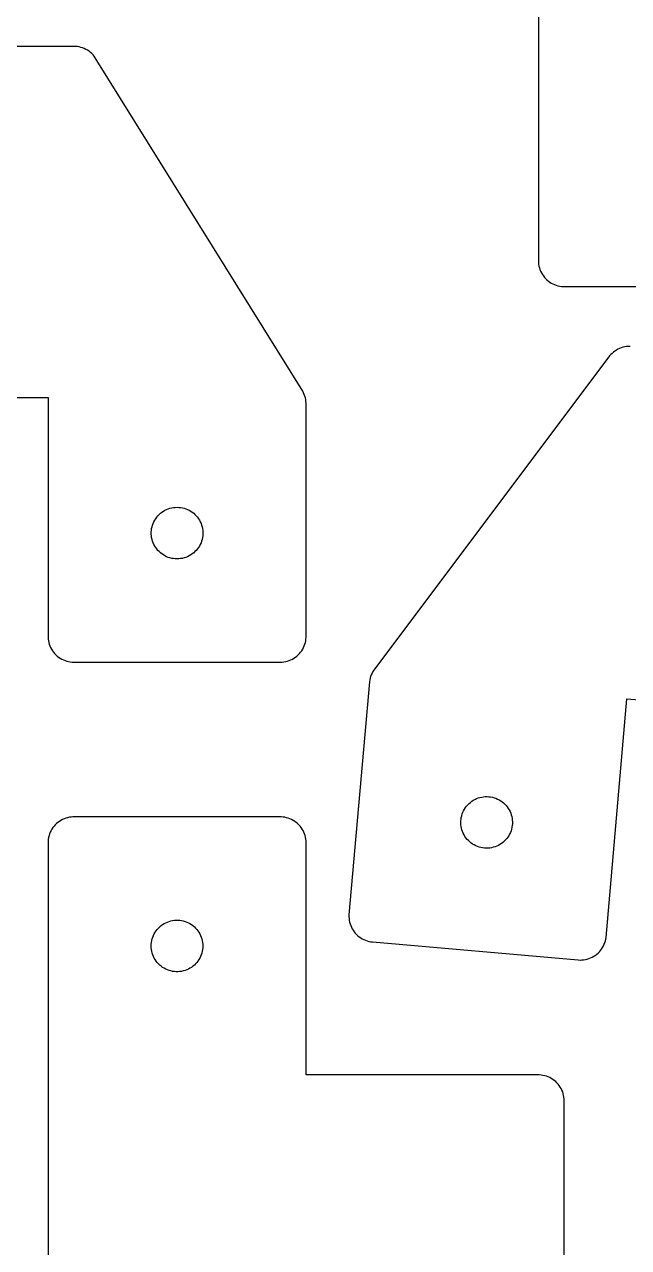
# Model space of a CAD drawing. Header units: metres. Extents: x 5 to 310, y 5 to 324.
# Drawn here: x 213.2 to 260, y 69.1 to 163.9 of the extents above; entities that cross this region are included whole.
import ezdxf

# ---------------------------------------------------------------- set-up
doc = ezdxf.new("R2010")
doc.units = ezdxf.units.M

msp = doc.modelspace()

# ---------------------------------------------------------------- linework, layer by layer
for p, q in [((253, 176.5), (253, 145.61)), ((217, 162.225), (175, 162.225)), ((217.14, 162.22), (217, 162.225)), ((217.278, 162.206), (217.14, 162.22)), ((217.416, 162.181), (217.278, 162.206)), ((217.551, 162.148), (217.416, 162.181)), ((217.684, 162.104), (217.551, 162.148)), ((217.813, 162.052), (217.684, 162.104)), ((217.939, 161.991), (217.813, 162.052)), ((218.06, 161.921), (217.939, 161.991)), ((218.176, 161.843), (218.06, 161.921)), ((218.286, 161.757), (218.176, 161.843)), ((218.389, 161.664), (218.286, 161.757)), ((218.486, 161.563), (218.389, 161.664)), ((218.576, 161.456), (218.486, 161.563)), ((218.658, 161.343), (218.576, 161.456)), ((234.732, 135.5), (218.658, 161.343)), ((253, 145.61), (253.005, 145.47)), ((253.005, 145.47), (253.019, 145.332)), ((253.019, 145.332), (253.044, 145.194)), ((253.044, 145.194), (253.077, 145.059)), ((253.077, 145.059), (253.121, 144.926)), ((253.121, 144.926), (253.173, 144.797)), ((253.173, 144.797), (253.234, 144.671)), ((253.234, 144.671), (253.304, 144.55)), ((253.304, 144.55), (253.382, 144.434)), ((253.382, 144.434), (253.468, 144.324)), ((253.468, 144.324), (253.561, 144.221)), ((253.561, 144.221), (253.662, 144.124)), ((253.662, 144.124), (253.769, 144.034)), ((253.769, 144.034), (253.882, 143.952)), ((253.882, 143.952), (254, 143.878)), ((254, 143.878), (254.123, 143.812)), ((254.123, 143.812), (254.251, 143.756)), ((254.251, 143.756), (254.382, 143.708)), ((254.382, 143.708), (254.516, 143.669)), ((254.516, 143.669), (254.653, 143.64)), ((254.653, 143.64), (254.791, 143.621)), ((254.791, 143.621), (254.93, 143.611)), ((254.93, 143.611), (306.07, 143.611)), ((258.705, 138.431), (258.606, 138.332)), ((258.81, 138.523), (258.705, 138.431)), ((258.922, 138.607), (258.81, 138.523)), ((259.039, 138.683), (258.922, 138.607)), ((259.161, 138.75), (259.039, 138.683)), ((259.287, 138.809), (259.161, 138.75)), ((259.418, 138.859), (259.287, 138.809)), ((259.551, 138.9), (259.418, 138.859)), ((259.687, 138.932), (259.551, 138.9)), ((259.825, 138.954), (259.687, 138.932)), ((259.964, 138.966), (259.825, 138.954)), ((260.104, 138.968), (259.964, 138.966)), ((258.515, 138.227), (240.249, 113.883)), ((258.606, 138.332), (258.515, 138.227)), ((194.999, 135), (215.001, 135)), ((215.001, 135), (215.001, 116.43)), ((234.798, 135.377), (234.732, 135.5)), ((234.854, 135.249), (234.798, 135.377)), ((234.902, 135.118), (234.854, 135.249)), ((234.941, 134.984), (234.902, 135.118)), ((234.97, 134.847), (234.941, 134.984)), ((234.989, 134.709), (234.97, 134.847)), ((234.999, 134.57), (234.989, 134.709)), ((234.999, 116.43), (234.999, 134.57)), ((223.714, 126.032), (223.824, 126.118)), ((223.824, 126.118), (223.94, 126.196)), ((223.94, 126.196), (224.061, 126.266)), ((224.061, 126.266), (224.187, 126.327)), ((224.187, 126.327), (224.316, 126.379)), ((224.316, 126.379), (224.449, 126.423)), ((224.449, 126.423), (224.584, 126.456)), ((224.584, 126.456), (224.722, 126.481)), ((224.722, 126.481), (224.86, 126.495)), ((224.86, 126.495), (225, 126.5)), ((225, 126.5), (225.14, 126.495)), ((225.14, 126.495), (225.278, 126.481)), ((225.278, 126.481), (225.416, 126.456)), ((225.416, 126.456), (225.551, 126.423)), ((225.551, 126.423), (225.684, 126.379)), ((225.684, 126.379), (225.813, 126.327)), ((225.813, 126.327), (225.939, 126.266)), ((225.939, 126.266), (226.06, 126.196)), ((226.06, 126.196), (226.176, 126.118)), ((226.176, 126.118), (226.286, 126.032)), ((223.098, 125.118), (223.146, 125.249)), ((223.146, 125.249), (223.202, 125.377)), ((223.202, 125.377), (223.268, 125.5)), ((223.268, 125.5), (223.342, 125.618)), ((223.342, 125.618), (223.424, 125.731)), ((223.424, 125.731), (223.514, 125.838)), ((223.514, 125.838), (223.611, 125.939)), ((223.611, 125.939), (223.714, 126.032)), ((226.286, 126.032), (226.389, 125.939)), ((226.389, 125.939), (226.486, 125.838)), ((226.486, 125.838), (226.576, 125.731)), ((226.576, 125.731), (226.658, 125.618)), ((226.658, 125.618), (226.732, 125.5)), ((226.732, 125.5), (226.798, 125.377)), ((226.798, 125.377), (226.854, 125.249)), ((226.854, 125.249), (226.902, 125.118)), ((223.001, 124.57), (223.011, 124.709)), ((223.001, 124.43), (223.001, 124.57)), ((223.011, 124.291), (223.001, 124.43)), ((223.011, 124.709), (223.03, 124.847)), ((223.03, 124.153), (223.011, 124.291)), ((223.03, 124.847), (223.059, 124.984)), ((223.059, 124.984), (223.098, 125.118)), ((226.902, 125.118), (226.941, 124.984)), ((226.941, 124.984), (226.97, 124.847)), ((226.97, 124.847), (226.989, 124.709)), ((226.989, 124.291), (226.97, 124.153)), ((226.989, 124.709), (226.999, 124.57)), ((226.999, 124.43), (226.989, 124.291)), ((226.999, 124.57), (226.999, 124.43)), ((223.059, 124.016), (223.03, 124.153)), ((223.098, 123.882), (223.059, 124.016)), ((223.146, 123.751), (223.098, 123.882)), ((223.202, 123.623), (223.146, 123.751)), ((223.268, 123.5), (223.202, 123.623)), ((223.342, 123.382), (223.268, 123.5)), ((223.424, 123.269), (223.342, 123.382)), ((223.514, 123.162), (223.424, 123.269)), ((226.576, 123.269), (226.486, 123.162)), ((226.658, 123.382), (226.576, 123.269)), ((226.732, 123.5), (226.658, 123.382)), ((226.798, 123.623), (226.732, 123.5)), ((226.854, 123.751), (226.798, 123.623)), ((226.902, 123.882), (226.854, 123.751)), ((226.941, 124.016), (226.902, 123.882)), ((226.97, 124.153), (226.941, 124.016)), ((223.611, 123.061), (223.514, 123.162)), ((223.714, 122.968), (223.611, 123.061)), ((223.824, 122.882), (223.714, 122.968)), ((223.94, 122.804), (223.824, 122.882)), ((224.061, 122.734), (223.94, 122.804)), ((224.187, 122.673), (224.061, 122.734)), ((224.316, 122.621), (224.187, 122.673)), ((224.449, 122.577), (224.316, 122.621)), ((224.584, 122.544), (224.449, 122.577)), ((224.722, 122.519), (224.584, 122.544)), ((224.86, 122.505), (224.722, 122.519)), ((225, 122.5), (224.86, 122.505)), ((225.14, 122.505), (225, 122.5)), ((225.278, 122.519), (225.14, 122.505)), ((225.416, 122.544), (225.278, 122.519)), ((225.551, 122.577), (225.416, 122.544)), ((225.684, 122.621), (225.551, 122.577)), ((225.813, 122.673), (225.684, 122.621)), ((225.939, 122.734), (225.813, 122.673)), ((226.06, 122.804), (225.939, 122.734)), ((226.176, 122.882), (226.06, 122.804)), ((226.286, 122.968), (226.176, 122.882)), ((226.389, 123.061), (226.286, 122.968)), ((226.486, 123.162), (226.389, 123.061)), ((215.001, 116.43), (215.011, 116.291)), ((215.011, 116.291), (215.03, 116.153)), ((215.03, 116.153), (215.059, 116.016)), ((215.059, 116.016), (215.098, 115.882)), ((215.098, 115.882), (215.146, 115.751)), ((215.146, 115.751), (215.202, 115.623)), ((234.798, 115.623), (234.854, 115.751)), ((234.854, 115.751), (234.902, 115.882)), ((234.902, 115.882), (234.941, 116.016)), ((234.941, 116.016), (234.97, 116.153)), ((234.97, 116.153), (234.989, 116.291)), ((234.989, 116.291), (234.999, 116.43)), ((215.202, 115.623), (215.268, 115.5)), ((215.268, 115.5), (215.342, 115.382)), ((215.342, 115.382), (215.424, 115.269)), ((215.424, 115.269), (215.514, 115.162)), ((215.514, 115.162), (215.611, 115.061)), ((215.611, 115.061), (215.714, 114.968)), ((215.714, 114.968), (215.824, 114.882)), ((215.824, 114.882), (215.94, 114.804)), ((215.94, 114.804), (216.061, 114.734)), ((216.061, 114.734), (216.187, 114.673)), ((233.813, 114.673), (233.939, 114.734)), ((233.939, 114.734), (234.06, 114.804)), ((234.06, 114.804), (234.176, 114.882)), ((234.176, 114.882), (234.286, 114.968)), ((234.286, 114.968), (234.389, 115.061)), ((234.389, 115.061), (234.486, 115.162)), ((234.486, 115.162), (234.576, 115.269)), ((234.576, 115.269), (234.658, 115.382)), ((234.658, 115.382), (234.732, 115.5)), ((234.732, 115.5), (234.798, 115.623)), ((216.187, 114.673), (216.316, 114.621)), ((216.316, 114.621), (216.449, 114.577)), ((216.449, 114.577), (216.584, 114.544)), ((216.584, 114.544), (216.722, 114.519)), ((216.722, 114.519), (216.86, 114.505)), ((216.86, 114.505), (217, 114.5)), ((217, 114.5), (233, 114.5)), ((233, 114.5), (233.14, 114.505)), ((233.14, 114.505), (233.278, 114.519)), ((233.278, 114.519), (233.416, 114.544)), ((233.416, 114.544), (233.551, 114.577)), ((233.551, 114.577), (233.684, 114.621)), ((233.684, 114.621), (233.813, 114.673)), ((240.173, 113.766), (240.106, 113.644)), ((240.249, 113.883), (240.173, 113.766)), ((239.903, 112.98), (238.322, 94.909)), ((239.924, 113.117), (239.903, 112.98)), ((239.956, 113.253), (239.924, 113.117)), ((239.997, 113.387), (239.956, 113.253)), ((240.047, 113.517), (239.997, 113.387)), ((240.106, 113.644), (240.047, 113.517)), ((258.243, 93.1661), (259.862, 111.665)), ((259.862, 111.665), (281.779, 109.748)), ((247.347, 103.224), (247.431, 103.335)), ((247.431, 103.335), (247.523, 103.441)), ((247.523, 103.441), (247.622, 103.539)), ((247.622, 103.539), (247.727, 103.631)), ((247.727, 103.631), (247.839, 103.715)), ((247.839, 103.715), (247.956, 103.791)), ((247.956, 103.791), (248.078, 103.859)), ((248.078, 103.859), (248.204, 103.918)), ((248.204, 103.918), (248.335, 103.968)), ((248.335, 103.968), (248.468, 104.008)), ((248.468, 104.008), (248.604, 104.04)), ((248.604, 104.04), (248.742, 104.062)), ((248.742, 104.062), (248.881, 104.074)), ((248.881, 104.074), (249.021, 104.076)), ((249.021, 104.076), (249.16, 104.069)), ((249.16, 104.069), (249.299, 104.052)), ((249.299, 104.052), (249.436, 104.025)), ((249.436, 104.025), (249.57, 103.989)), ((249.57, 103.989), (249.702, 103.944)), ((249.702, 103.944), (249.831, 103.889)), ((249.831, 103.889), (249.955, 103.826)), ((249.955, 103.826), (250.075, 103.754)), ((250.075, 103.754), (250.189, 103.674)), ((250.189, 103.674), (250.298, 103.586)), ((250.298, 103.586), (250.4, 103.491)), ((250.4, 103.491), (250.495, 103.389)), ((250.495, 103.389), (250.583, 103.28)), ((216.382, 102.402), (216.251, 102.354)), ((216.516, 102.441), (216.382, 102.402)), ((216.653, 102.47), (216.516, 102.441)), ((216.791, 102.489), (216.653, 102.47)), ((216.93, 102.499), (216.791, 102.489)), ((233.07, 102.499), (216.93, 102.499)), ((233.209, 102.489), (233.07, 102.499)), ((233.347, 102.47), (233.209, 102.489)), ((233.484, 102.441), (233.347, 102.47)), ((233.618, 102.402), (233.484, 102.441)), ((233.749, 102.354), (233.618, 102.402)), ((247.001, 102.32), (247.022, 102.458)), ((247.022, 102.458), (247.054, 102.594)), ((247.054, 102.594), (247.095, 102.728)), ((247.095, 102.728), (247.145, 102.858)), ((247.145, 102.858), (247.204, 102.985)), ((247.204, 102.985), (247.271, 103.107)), ((247.271, 103.107), (247.347, 103.224)), ((250.583, 103.28), (250.663, 103.166)), ((250.663, 103.166), (250.735, 103.046)), ((250.735, 103.046), (250.798, 102.922)), ((250.798, 102.922), (250.853, 102.793)), ((250.853, 102.793), (250.898, 102.661)), ((250.898, 102.661), (250.934, 102.527)), ((250.934, 102.527), (250.961, 102.389)), ((250.961, 102.389), (250.978, 102.251)), ((215.234, 101.439), (215.173, 101.313)), ((215.304, 101.56), (215.234, 101.439)), ((215.382, 101.676), (215.304, 101.56)), ((215.468, 101.786), (215.382, 101.676)), ((215.561, 101.889), (215.468, 101.786)), ((215.662, 101.986), (215.561, 101.889)), ((215.769, 102.076), (215.662, 101.986)), ((215.882, 102.158), (215.769, 102.076)), ((216, 102.232), (215.882, 102.158)), ((216.123, 102.298), (216, 102.232)), ((216.251, 102.354), (216.123, 102.298)), ((233.877, 102.298), (233.749, 102.354)), ((234, 102.232), (233.877, 102.298)), ((234.118, 102.158), (234, 102.232)), ((234.231, 102.076), (234.118, 102.158)), ((234.338, 101.986), (234.231, 102.076)), ((234.439, 101.889), (234.338, 101.986)), ((234.532, 101.786), (234.439, 101.889)), ((234.618, 101.676), (234.532, 101.786)), ((234.696, 101.56), (234.618, 101.676)), ((234.766, 101.439), (234.696, 101.56)), ((234.827, 101.313), (234.766, 101.439)), ((246.986, 102.042), (246.988, 102.181)), ((246.993, 101.902), (246.986, 102.042)), ((246.988, 102.181), (247.001, 102.32)), ((247.01, 101.764), (246.993, 101.902)), ((247.037, 101.627), (247.01, 101.764)), ((247.073, 101.492), (247.037, 101.627)), ((247.119, 101.36), (247.073, 101.492)), ((250.918, 101.559), (250.877, 101.425)), ((250.949, 101.695), (250.918, 101.559)), ((250.971, 101.833), (250.949, 101.695)), ((250.983, 101.972), (250.971, 101.833)), ((250.978, 102.251), (250.985, 102.112)), ((250.985, 102.112), (250.983, 101.972)), ((215.005, 100.64), (215, 100.5)), ((215, 100.5), (215, 52)), ((215.019, 100.778), (215.005, 100.64)), ((215.044, 100.916), (215.019, 100.778)), ((215.077, 101.051), (215.044, 100.916)), ((215.121, 101.184), (215.077, 101.051)), ((215.173, 101.313), (215.121, 101.184)), ((234.879, 101.184), (234.827, 101.313)), ((234.923, 101.051), (234.879, 101.184)), ((234.956, 100.916), (234.923, 101.051)), ((234.981, 100.778), (234.956, 100.916)), ((234.995, 100.64), (234.981, 100.778)), ((235, 100.5), (234.995, 100.64)), ((235, 82.4988), (235, 100.5)), ((247.173, 101.231), (247.119, 101.36)), ((247.236, 101.107), (247.173, 101.231)), ((247.308, 100.987), (247.236, 101.107)), ((247.388, 100.873), (247.308, 100.987)), ((247.476, 100.764), (247.388, 100.873)), ((247.572, 100.662), (247.476, 100.764)), ((247.674, 100.567), (247.572, 100.662)), ((247.782, 100.479), (247.674, 100.567)), ((250.244, 100.522), (250.133, 100.438)), ((250.35, 100.614), (250.244, 100.522)), ((250.448, 100.713), (250.35, 100.614)), ((250.54, 100.818), (250.448, 100.713)), ((250.624, 100.929), (250.54, 100.818)), ((250.7, 101.047), (250.624, 100.929)), ((250.768, 101.169), (250.7, 101.047)), ((250.827, 101.295), (250.768, 101.169)), ((250.877, 101.425), (250.827, 101.295)), ((247.896, 100.399), (247.782, 100.479)), ((248.016, 100.327), (247.896, 100.399)), ((248.14, 100.264), (248.016, 100.327)), ((248.269, 100.209), (248.14, 100.264)), ((248.401, 100.164), (248.269, 100.209)), ((248.536, 100.128), (248.401, 100.164)), ((248.673, 100.101), (248.536, 100.128)), ((248.811, 100.084), (248.673, 100.101)), ((248.951, 100.077), (248.811, 100.084)), ((249.09, 100.079), (248.951, 100.077)), ((249.229, 100.092), (249.09, 100.079)), ((249.367, 100.113), (249.229, 100.092)), ((249.503, 100.145), (249.367, 100.113)), ((249.637, 100.186), (249.503, 100.145)), ((249.767, 100.236), (249.637, 100.186)), ((249.894, 100.295), (249.767, 100.236)), ((250.016, 100.362), (249.894, 100.295)), ((250.133, 100.438), (250.016, 100.362)), ((238.322, 94.909), (238.319, 94.7694)), ((223.468, 93.7856), (223.561, 93.8893)), ((223.561, 93.8893), (223.662, 93.9863)), ((223.662, 93.9863), (223.769, 94.076)), ((223.769, 94.076), (223.882, 94.1581)), ((223.882, 94.1581), (224, 94.232)), ((224, 94.232), (224.123, 94.2976)), ((224.123, 94.2976), (224.251, 94.3544)), ((224.251, 94.3544), (224.382, 94.4021)), ((224.382, 94.4021), (224.516, 94.4406)), ((224.516, 94.4406), (224.653, 94.4696)), ((224.653, 94.4696), (224.791, 94.489)), ((224.791, 94.489), (224.93, 94.4988)), ((224.93, 94.4988), (225.07, 94.4988)), ((225.07, 94.4988), (225.209, 94.489)), ((225.209, 94.489), (225.347, 94.4696)), ((225.347, 94.4696), (225.484, 94.4406)), ((225.484, 94.4406), (225.618, 94.4021)), ((225.618, 94.4021), (225.749, 94.3544)), ((225.749, 94.3544), (225.877, 94.2976)), ((225.877, 94.2976), (226, 94.232)), ((226, 94.232), (226.118, 94.1581)), ((226.118, 94.1581), (226.231, 94.076)), ((226.231, 94.076), (226.338, 93.9863)), ((226.338, 93.9863), (226.439, 93.8893)), ((226.439, 93.8893), (226.532, 93.7856)), ((238.319, 94.7694), (238.327, 94.63)), ((238.327, 94.63), (238.344, 94.4914)), ((238.344, 94.4914), (238.37, 94.3544)), ((238.37, 94.3544), (238.406, 94.2195)), ((238.406, 94.2195), (238.452, 94.0876)), ((238.452, 94.0876), (238.506, 93.959)), ((238.506, 93.959), (238.57, 93.8347)), ((223.019, 92.7783), (223.044, 92.9158)), ((223.044, 92.9158), (223.077, 93.0513)), ((223.077, 93.0513), (223.121, 93.184)), ((223.121, 93.184), (223.173, 93.3135)), ((223.173, 93.3135), (223.234, 93.4389)), ((223.234, 93.4389), (223.304, 93.5598)), ((223.304, 93.5598), (223.382, 93.6756)), ((223.382, 93.6756), (223.468, 93.7856)), ((226.532, 93.7856), (226.618, 93.6756)), ((226.618, 93.6756), (226.696, 93.5598)), ((226.696, 93.5598), (226.766, 93.4389)), ((226.766, 93.4389), (226.827, 93.3135)), ((226.827, 93.3135), (226.879, 93.184)), ((226.879, 93.184), (226.923, 93.0513)), ((226.923, 93.0513), (226.956, 92.9158)), ((226.956, 92.9158), (226.981, 92.7783)), ((238.57, 93.8347), (238.642, 93.715)), ((238.642, 93.715), (238.722, 93.6007)), ((238.722, 93.6007), (238.809, 93.4922)), ((238.809, 93.4922), (238.905, 93.3901)), ((238.905, 93.3901), (239.007, 93.2949)), ((239.007, 93.2949), (239.115, 93.207)), ((239.115, 93.207), (239.23, 93.127)), ((239.23, 93.127), (239.349, 93.0551)), ((239.349, 93.0551), (239.474, 92.9917)), ((239.474, 92.9917), (239.602, 92.9371)), ((239.602, 92.9371), (239.734, 92.8917)), ((258.19, 92.8922), (258.221, 93.0282)), ((258.221, 93.0282), (258.243, 93.1661)), ((223, 92.5), (223.005, 92.6395)), ((223.005, 92.3605), (223, 92.5)), ((223.005, 92.6395), (223.019, 92.7783)), ((223.019, 92.2216), (223.005, 92.3605)), ((223.044, 92.0842), (223.019, 92.2216)), ((223.077, 91.9487), (223.044, 92.0842)), ((226.956, 92.0842), (226.923, 91.9487)), ((226.981, 92.2216), (226.956, 92.0842)), ((226.981, 92.7783), (226.995, 92.6395)), ((226.995, 92.3605), (226.981, 92.2216)), ((226.995, 92.6395), (227, 92.5)), ((227, 92.5), (226.995, 92.3605)), ((239.734, 92.8917), (239.869, 92.8555)), ((239.869, 92.8555), (240.006, 92.8289)), ((240.006, 92.8289), (240.145, 92.8119)), ((240.145, 92.8119), (256.084, 91.4174)), ((257.622, 91.9471), (257.721, 92.0458)), ((257.721, 92.0458), (257.812, 92.1512)), ((257.812, 92.1512), (257.896, 92.2626)), ((257.896, 92.2626), (257.972, 92.3797)), ((257.972, 92.3797), (258.04, 92.5018)), ((258.04, 92.5018), (258.099, 92.6283)), ((258.099, 92.6283), (258.149, 92.7587)), ((258.149, 92.7587), (258.19, 92.8922)), ((223.121, 91.8159), (223.077, 91.9487)), ((223.173, 91.6865), (223.121, 91.8159)), ((223.234, 91.5611), (223.173, 91.6865)), ((223.304, 91.4402), (223.234, 91.5611)), ((223.382, 91.3244), (223.304, 91.4402)), ((223.468, 91.2144), (223.382, 91.3244)), ((223.561, 91.1107), (223.468, 91.2144)), ((223.662, 91.0137), (223.561, 91.1107)), ((223.769, 90.924), (223.662, 91.0137)), ((226.338, 91.0137), (226.231, 90.924)), ((226.439, 91.1107), (226.338, 91.0137)), ((226.532, 91.2144), (226.439, 91.1107)), ((226.618, 91.3244), (226.532, 91.2144)), ((226.696, 91.4402), (226.618, 91.3244)), ((226.766, 91.5611), (226.696, 91.4402)), ((226.827, 91.6865), (226.766, 91.5611)), ((226.879, 91.8159), (226.827, 91.6865)), ((226.923, 91.9487), (226.879, 91.8159)), ((256.084, 91.4174), (256.223, 91.4101)), ((256.223, 91.4101), (256.363, 91.4125)), ((256.363, 91.4125), (256.502, 91.4247)), ((256.502, 91.4247), (256.64, 91.4465)), ((256.64, 91.4465), (256.776, 91.478)), ((256.776, 91.478), (256.909, 91.5188)), ((256.909, 91.5188), (257.039, 91.5688)), ((257.039, 91.5688), (257.166, 91.6278)), ((257.166, 91.6278), (257.288, 91.6955)), ((257.288, 91.6955), (257.405, 91.7715)), ((257.405, 91.7715), (257.517, 91.8555)), ((257.517, 91.8555), (257.622, 91.9471)), ((223.882, 90.8419), (223.769, 90.924)), ((224, 90.7679), (223.882, 90.8419)), ((224.123, 90.7024), (224, 90.7679)), ((224.251, 90.6456), (224.123, 90.7024)), ((224.382, 90.5979), (224.251, 90.6456)), ((224.516, 90.5594), (224.382, 90.5979)), ((224.653, 90.5304), (224.516, 90.5594)), ((224.791, 90.511), (224.653, 90.5304)), ((224.93, 90.5012), (224.791, 90.511)), ((225.07, 90.5012), (224.93, 90.5012)), ((225.209, 90.511), (225.07, 90.5012)), ((225.347, 90.5304), (225.209, 90.511)), ((225.484, 90.5594), (225.347, 90.5304)), ((225.618, 90.5979), (225.484, 90.5594)), ((225.749, 90.6456), (225.618, 90.5979)), ((225.877, 90.7024), (225.749, 90.6456)), ((226, 90.7679), (225.877, 90.7024)), ((226.118, 90.8419), (226, 90.7679)), ((226.231, 90.924), (226.118, 90.8419)), ((253.07, 82.4988), (235, 82.4988)), ((253.209, 82.489), (253.07, 82.4988)), ((253.347, 82.4696), (253.209, 82.489)), ((253.484, 82.4406), (253.347, 82.4696)), ((253.618, 82.4021), (253.484, 82.4406)), ((253.749, 82.3544), (253.618, 82.4021)), ((253.877, 82.2976), (253.749, 82.3544)), ((254, 82.232), (253.877, 82.2976)), ((254.118, 82.1581), (254, 82.232)), ((254.231, 82.076), (254.118, 82.1581)), ((254.338, 81.9863), (254.231, 82.076)), ((254.439, 81.8893), (254.338, 81.9863)), ((254.532, 81.7856), (254.439, 81.8893)), ((254.618, 81.6756), (254.532, 81.7856)), ((254.696, 81.5598), (254.618, 81.6756)), ((254.766, 81.4389), (254.696, 81.5598)), ((254.827, 81.3135), (254.766, 81.4389)), ((254.879, 81.184), (254.827, 81.3135)), ((254.923, 81.0513), (254.879, 81.184)), ((254.956, 80.9158), (254.923, 81.0513)), ((254.981, 80.7783), (254.956, 80.9158)), ((254.995, 80.6395), (254.981, 80.7783)), ((255, 80.5), (254.995, 80.6395)), ((255, 52), (255, 80.5))]:
    msp.add_line(p, q)

doc.saveas('drawing.dxf')
